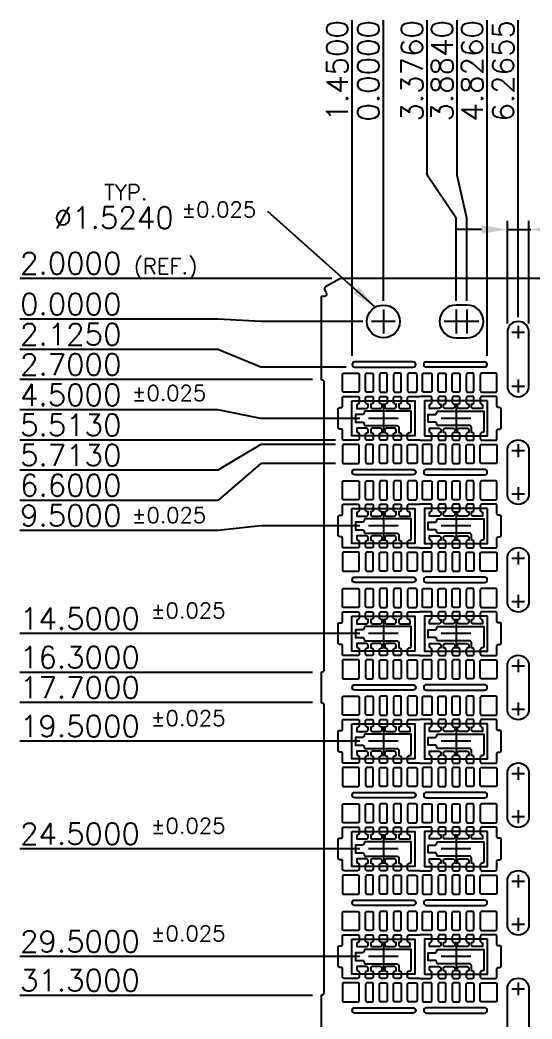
# Model space of a CAD drawing. Extents: x -629 to -184, y 97 to 360.
# Drawn here: x -628.5 to -569, y 215.9 to 331.9 of the extents above; entities that cross this region are included whole.
import ezdxf
from ezdxf.enums import TextEntityAlignment as Align
from ezdxf.lldxf.tags import DXFTag

# ---------------------------------------------------------------- set-up
doc = ezdxf.new("R2010")
doc.units = 0
doc.header["$LTSCALE"] = 8
doc.header["$MEASUREMENT"] = 0
for name, color, linetype in [('CEN', 2, 'CENTER'), ('COIN-LINE', 4, 'Continuous'), ('DIM', 7, 'Continuous'), ('LF-LINE', 1, 'Continuous'), ('PKG-OUT', 3, 'HIDDEN')]:
    doc.layers.add(name, color=color, linetype=linetype)
doc.styles.add('SIMPLEX', font='SIMPLEX.shx', dxfattribs={"height": 3})
tags = doc.linetypes.add('CENTER', pattern=[2, 1.25, -0.25, 0.25, -0.25]).pattern_tags.tags
tags[10:11] = [DXFTag(74, 4), DXFTag(75, 0), DXFTag(340, '0'), DXFTag(46, 1.0), DXFTag(50, 0.0), DXFTag(44, 0.0), DXFTag(45, 0.0)]
tags[8:9] = [DXFTag(74, 4), DXFTag(75, 0), DXFTag(340, '0'), DXFTag(46, 1.0), DXFTag(50, 0.0), DXFTag(44, 0.0), DXFTag(45, 0.0)]
tags[6:7] = [DXFTag(74, 4), DXFTag(75, 0), DXFTag(340, '0'), DXFTag(46, 1.0), DXFTag(50, 0.0), DXFTag(44, 0.0), DXFTag(45, 0.0)]
tags[4:5] = [DXFTag(74, 4), DXFTag(75, 0), DXFTag(340, '0'), DXFTag(46, 1.0), DXFTag(50, 0.0), DXFTag(44, 0.0), DXFTag(45, 0.0)]
tags = doc.linetypes.add('HIDDEN', pattern=[0.375, 0.25, -0.125]).pattern_tags.tags
tags[6:7] = [DXFTag(74, 4), DXFTag(75, 0), DXFTag(340, '0'), DXFTag(46, 1.0), DXFTag(50, 0.0), DXFTag(44, 0.0), DXFTag(45, 0.0)]
tags[4:5] = [DXFTag(74, 4), DXFTag(75, 0), DXFTag(340, '0'), DXFTag(46, 1.0), DXFTag(50, 0.0), DXFTag(44, 0.0), DXFTag(45, 0.0)]
doc.dimstyles.get("Standard").update_dxf_attribs({"dimtxt": 2.5, "dimasz": 3, "dimexe": 1, "dimexo": 1, "dimgap": 0.85, "dimtad": 1, "dimdec": 4, "dimzin": 0, "dimdsep": 46, "dimtxsty": 'SIMPLEX', "dimcen": 1, "dimadec": 0, "dimazin": 0, "dimtfac": 1, "dimtdec": 4, "dimtmove": 0, "dimatfit": 0, "dimfxl": 1, "dimtolj": 1, "dimtzin": 0, "dimarcsym": 0})

# ---------------------------------------------------------------- blocks, each defined once
blk = doc.blocks.new('INT')
blk.add_lwpolyline([(1.688, -1.013), (1.195, -1.013, -0.414214), (1.125, -0.943), (1.125, -0.733, -0.414214), (1.195, -0.663), (1.223, -0.663, 0.414214), (1.293, -0.593), (1.293, 0.338), (-0.83, 0.338, 0.414214), (-0.9, 0.268), (-0.9, 0.25, -0.414214), (-0.97, 0.18), (-1.293, 0.18), (-1.293, -0.18), (-0.97, -0.18, -0.414214), (-0.9, -0.25), (-0.9, -0.268, 0.414214), (-0.83, -0.338), (0.643, -0.338, -0.414214), (0.712, -0.408), (0.712, -0.663), (0.755, -0.663, -0.414214), (0.825, -0.733), (0.825, -0.943, -0.414214), (0.755, -1.013), (0.545, -1.013, -0.414214), (0.475, -0.943), (0.475, -0.733, -0.414214), (0.545, -0.663), (0.587, -0.663), (0.587, -0.533, 0.414214), (0.517, -0.463), (0.133, -0.463, 0.414214), (0.062, -0.533), (0.062, -0.663), (0.105, -0.663, -0.414214), (0.175, -0.733), (0.175, -0.943, -0.414214), (0.105, -1.013), (-0.105, -1.013, -0.414214), (-0.175, -0.943), (-0.175, -0.733, -0.414214), (-0.105, -0.663), (-0.062, -0.663), (-0.062, -0.533, 0.414214), (-0.132, -0.463), (-0.518, -0.463, 0.414214), (-0.588, -0.533), (-0.588, -0.663), (-0.545, -0.663, -0.414214), (-0.475, -0.733), (-0.475, -0.943, -0.414214), (-0.545, -1.013), (-0.755, -1.013, -0.414214), (-0.825, -0.943), (-0.825, -0.733, -0.414214), (-0.755, -0.663), (-0.713, -0.663), (-0.713, -0.533, 0.414214), (-0.782, -0.463), (-1.237, -0.463), (-1.237, -0.594, 0.357421), (-1.181, -0.663, -0.357421), (-1.125, -0.732), (-1.125, -0.943, -0.414214), (-1.195, -1.013), (-1.83, -1.013, -0.414214), (-1.9, -0.943), (-1.9, -0.57, 0.414214), (-1.97, -0.5), (-2.03, -0.5, -0.414214), (-2.1, -0.43), (-2.1, 0.43, -0.414214), (-2.03, 0.5), (-1.97, 0.5, 0.414214), (-1.9, 0.57), (-1.9, 0.943, -0.414214), (-1.83, 1.013), (-1.195, 1.013, -0.414214), (-1.125, 0.943), (-1.125, 0.732, -0.357421), (-1.181, 0.663, 0.357421), (-1.237, 0.594), (-1.237, 0.463), (-0.782, 0.463, 0.414214), (-0.713, 0.533), (-0.713, 0.663), (-0.755, 0.663, -0.414214), (-0.825, 0.733), (-0.825, 0.943, -0.414214), (-0.755, 1.013), (-0.545, 1.013, -0.414214), (-0.475, 0.943), (-0.475, 0.733, -0.414214), (-0.545, 0.663), (-0.588, 0.663), (-0.588, 0.533, 0.414214), (-0.518, 0.463), (-0.132, 0.463, 0.414214), (-0.062, 0.533), (-0.062, 0.663), (-0.105, 0.663, -0.414214), (-0.175, 0.733), (-0.175, 0.943, -0.414214), (-0.105, 1.013), (0.105, 1.013, -0.414214), (0.175, 0.943), (0.175, 0.733, -0.414214), (0.105, 0.663), (0.062, 0.663), (0.062, 0.533, 0.414214), (0.133, 0.463), (0.517, 0.463, 0.414214), (0.587, 0.533), (0.587, 0.663), (0.545, 0.663, -0.414214), (0.475, 0.733), (0.475, 0.943, -0.414214), (0.545, 1.013), (0.755, 1.013, -0.414214), (0.825, 0.943), (0.825, 0.733, -0.414214), (0.755, 0.663), (0.712, 0.663), (0.712, 0.533, 0.414214), (0.783, 0.463), (1.237, 0.463), (1.237, 0.594, 0.357421), (1.181, 0.663, -0.357421), (1.125, 0.732), (1.125, 0.943, -0.414214), (1.195, 1.013), (1.688, 1.013)], format="xyb")
at = {"layer": 'PKG-OUT'}
blk.add_lwpolyline([(-1.463, 0.813), (1.463, 0.813), (1.463, -0.813), (-1.463, -0.813)], close=True, dxfattribs=at)
blk = doc.blocks.new('INT1')
blk.add_lwpolyline([(-1.688, -1.013), (-1.195, -1.013, 0.414214), (-1.125, -0.943), (-1.125, -0.732, 0.357421), (-1.181, -0.663, -0.357421), (-1.237, -0.594), (-1.237, -0.463), (-0.783, -0.463, -0.414214), (-0.713, -0.533), (-0.713, -0.663), (-0.755, -0.663, 0.414214), (-0.825, -0.733), (-0.825, -0.943, 0.414214), (-0.755, -1.013), (-0.545, -1.013, 0.414214), (-0.475, -0.943), (-0.475, -0.733, 0.414214), (-0.545, -0.663), (-0.588, -0.663), (-0.588, -0.533, -0.414214), (-0.518, -0.463), (-0.133, -0.463, -0.414214), (-0.063, -0.533), (-0.063, -0.663), (-0.105, -0.663, 0.414214), (-0.175, -0.733), (-0.175, -0.943, 0.414214), (-0.105, -1.013), (0.105, -1.013, 0.414214), (0.175, -0.943), (0.175, -0.733, 0.414214), (0.105, -0.663), (0.062, -0.663), (0.062, -0.533, -0.414214), (0.132, -0.463), (0.517, -0.463, -0.414214), (0.587, -0.533), (0.587, -0.663), (0.545, -0.663, 0.414214), (0.475, -0.733), (0.475, -0.943, 0.414214), (0.545, -1.013), (0.755, -1.013, 0.414214), (0.825, -0.943), (0.825, -0.733, 0.414214), (0.755, -0.663), (0.712, -0.663), (0.712, -0.408, 0.414214), (0.643, -0.338), (-0.83, -0.338, -0.414214), (-0.9, -0.268), (-0.9, -0.25, 0.414214), (-0.97, -0.18), (-1.293, -0.18), (-1.293, 0.18), (-0.97, 0.18, 0.414214), (-0.9, 0.25), (-0.9, 0.268, -0.414214), (-0.83, 0.338), (1.293, 0.338), (1.293, -0.593, -0.414214), (1.223, -0.663), (1.195, -0.663, 0.414214), (1.125, -0.733), (1.125, -0.943, 0.414214), (1.195, -1.013), (1.83, -1.013, 0.414214), (1.9, -0.943), (1.9, -0.57, -0.414214), (1.97, -0.5), (2.03, -0.5, 0.414214), (2.1, -0.43), (2.1, 0.43, 0.414214), (2.03, 0.5), (1.97, 0.5, -0.414214), (1.9, 0.57), (1.9, 0.943, 0.414214), (1.83, 1.013), (1.195, 1.013, 0.414214), (1.125, 0.943), (1.125, 0.732, 0.357421), (1.181, 0.663, -0.357421), (1.237, 0.594), (1.237, 0.463), (0.782, 0.463, -0.414214), (0.712, 0.533), (0.712, 0.663), (0.755, 0.663, 0.414214), (0.825, 0.733), (0.825, 0.943, 0.414214), (0.755, 1.013), (0.545, 1.013, 0.414214), (0.475, 0.943), (0.475, 0.733, 0.414214), (0.545, 0.663), (0.587, 0.663), (0.587, 0.533, -0.414214), (0.517, 0.463), (0.132, 0.463, -0.414214), (0.062, 0.533), (0.062, 0.663), (0.105, 0.663, 0.414214), (0.175, 0.733), (0.175, 0.943, 0.414214), (0.105, 1.013), (-0.105, 1.013, 0.414214), (-0.175, 0.943), (-0.175, 0.733, 0.414214), (-0.105, 0.663), (-0.063, 0.663), (-0.063, 0.533, -0.414214), (-0.133, 0.463), (-0.518, 0.463, -0.414214), (-0.588, 0.533), (-0.588, 0.663), (-0.545, 0.663, 0.414214), (-0.475, 0.733), (-0.475, 0.943, 0.414214), (-0.545, 1.013), (-0.755, 1.013, 0.414214), (-0.825, 0.943), (-0.825, 0.733, 0.414214), (-0.755, 0.663), (-0.713, 0.663), (-0.713, 0.533, -0.414214), (-0.783, 0.463), (-1.237, 0.463), (-1.237, 0.594, -0.357421), (-1.181, 0.663, 0.357421), (-1.125, 0.732), (-1.125, 0.943, 0.414214), (-1.195, 1.013), (-1.688, 1.013)], format="xyb")
at = {"layer": 'PKG-OUT'}
blk.add_lwpolyline([(1.463, 0.813), (-1.463, 0.813), (-1.463, -0.813), (1.463, -0.813)], close=True, dxfattribs=at)

msp = doc.modelspace()

# ---------------------------------------------------------------- linework, layer by layer
for p, q in [((-582.85, 292.17), (-589.6, 292.17)), ((-589.6, 291.54), (-582.85, 291.54)), ((-581.29, 292.17), (-574.54, 292.17)), ((-574.54, 291.54), (-581.29, 291.54))]:
    msp.add_line(p, q)
for points in [[(-590.86, 288.64, -0.414214), (-591.04, 288.81), (-591.04, 290.68, -0.414214), (-590.86, 290.85), (-589.28, 290.85, -0.414214), (-589.1, 290.68), (-589.1, 288.81, -0.414214), (-589.28, 288.64)], [(-588.18, 288.64, -0.414214), (-588.35, 288.81), (-588.35, 290.68, -0.414214), (-588.18, 290.85), (-587.65, 290.85, -0.414214), (-587.48, 290.68), (-587.48, 288.81, -0.414214), (-587.65, 288.64)], [(-586.03, 288.64, 0.414214), (-585.85, 288.81), (-585.85, 290.68, 0.414214), (-586.03, 290.85), (-586.55, 290.85, 0.414214), (-586.73, 290.68), (-586.73, 288.81, 0.414214), (-586.55, 288.64)], [(-584.4, 288.64, 0.414214), (-584.23, 288.81), (-584.23, 290.68, 0.414214), (-584.4, 290.85), (-584.93, 290.85, 0.414214), (-585.1, 290.68), (-585.1, 288.81, 0.414214), (-584.93, 288.64)], [(-582.56, 288.64, 0.414214), (-582.38, 288.81), (-582.38, 290.68, 0.414214), (-582.56, 290.85), (-583.3, 290.85, 0.414214), (-583.48, 290.68), (-583.48, 288.81, 0.414214), (-583.3, 288.64)], [(-581.58, 288.64, -0.414214), (-581.76, 288.81), (-581.76, 290.68, -0.414214), (-581.58, 290.85), (-580.84, 290.85, -0.414214), (-580.66, 290.68), (-580.66, 288.81, -0.414214), (-580.84, 288.64)], [(-579.74, 288.64, -0.414214), (-579.91, 288.81), (-579.91, 290.68, -0.414214), (-579.74, 290.85), (-579.21, 290.85, -0.414214), (-579.04, 290.68), (-579.04, 288.81, -0.414214), (-579.21, 288.64)], [(-578.11, 288.64, -0.414214), (-578.29, 288.81), (-578.29, 290.68, -0.414214), (-578.11, 290.85), (-577.59, 290.85, -0.414214), (-577.41, 290.68), (-577.41, 288.81, -0.414214), (-577.59, 288.64)], [(-575.96, 288.64, 0.414214), (-575.79, 288.81), (-575.79, 290.68, 0.414214), (-575.96, 290.85), (-576.49, 290.85, 0.414214), (-576.66, 290.68), (-576.66, 288.81, 0.414214), (-576.49, 288.64)], [(-573.27, 288.64, 0.414214), (-573.1, 288.81), (-573.1, 290.68, 0.414214), (-573.27, 290.85), (-574.86, 290.85, 0.414214), (-575.04, 290.68), (-575.04, 288.81, 0.414214), (-574.86, 288.64)], [(-590.86, 282.57, 0.414214), (-591.04, 282.4), (-591.04, 280.53, 0.414214), (-590.86, 280.35), (-589.28, 280.35, 0.414214), (-589.1, 280.53), (-589.1, 282.4, 0.414214), (-589.28, 282.57)], [(-588.18, 282.57, 0.414214), (-588.35, 282.4), (-588.35, 280.53, 0.414214), (-588.18, 280.35), (-587.65, 280.35, 0.414214), (-587.48, 280.53), (-587.48, 282.4, 0.414214), (-587.65, 282.57)], [(-586.03, 282.57, -0.414214), (-585.85, 282.4), (-585.85, 280.53, -0.414214), (-586.03, 280.35), (-586.55, 280.35, -0.414214), (-586.73, 280.53), (-586.73, 282.4, -0.414214), (-586.55, 282.57)], [(-584.4, 282.57, -0.414214), (-584.23, 282.4), (-584.23, 280.53, -0.414214), (-584.4, 280.35), (-584.93, 280.35, -0.414214), (-585.1, 280.53), (-585.1, 282.4, -0.414214), (-584.93, 282.57)], [(-582.56, 282.57, -0.414214), (-582.38, 282.4), (-582.38, 280.53, -0.414214), (-582.56, 280.35), (-583.3, 280.35, -0.414214), (-583.48, 280.53), (-583.48, 282.4, -0.414214), (-583.3, 282.57)], [(-581.58, 282.57, 0.414214), (-581.76, 282.4), (-581.76, 280.53, 0.414214), (-581.58, 280.35), (-580.84, 280.35, 0.414214), (-580.66, 280.53), (-580.66, 282.4, 0.414214), (-580.84, 282.57)], [(-579.74, 282.57, 0.414214), (-579.91, 282.4), (-579.91, 280.53, 0.414214), (-579.74, 280.35), (-579.21, 280.35, 0.414214), (-579.04, 280.53), (-579.04, 282.4, 0.414214), (-579.21, 282.57)], [(-578.11, 282.57, 0.414214), (-578.29, 282.4), (-578.29, 280.53, 0.414214), (-578.11, 280.35), (-577.59, 280.35, 0.414214), (-577.41, 280.53), (-577.41, 282.4, 0.414214), (-577.59, 282.57)], [(-575.96, 282.57, -0.414214), (-575.79, 282.4), (-575.79, 280.53, -0.414214), (-575.96, 280.35), (-576.49, 280.35, -0.414214), (-576.66, 280.53), (-576.66, 282.4, -0.414214), (-576.49, 282.57)], [(-573.27, 282.57, -0.414214), (-573.1, 282.4), (-573.1, 280.53, -0.414214), (-573.27, 280.35), (-574.86, 280.35, -0.414214), (-575.04, 280.53), (-575.04, 282.4, -0.414214), (-574.86, 282.57)], [(-589.6, 279.04, -1), (-589.6, 279.67), (-582.85, 279.67, -1), (-582.85, 279.04)], [(-574.54, 279.04, 1), (-574.54, 279.67), (-581.29, 279.67, 1), (-581.29, 279.04)], [(-590.86, 276.14, -0.414214), (-591.04, 276.31), (-591.04, 278.18, -0.414214), (-590.86, 278.35), (-589.28, 278.35, -0.414214), (-589.1, 278.18), (-589.1, 276.31, -0.414214), (-589.28, 276.14)], [(-588.18, 276.14, -0.414214), (-588.35, 276.31), (-588.35, 278.18, -0.414214), (-588.18, 278.35), (-587.65, 278.35, -0.414214), (-587.48, 278.18), (-587.48, 276.31, -0.414214), (-587.65, 276.14)], [(-586.03, 276.14, 0.414214), (-585.85, 276.31), (-585.85, 278.18, 0.414214), (-586.03, 278.35), (-586.55, 278.35, 0.414214), (-586.73, 278.18), (-586.73, 276.31, 0.414214), (-586.55, 276.14)], [(-584.4, 276.14, 0.414214), (-584.23, 276.31), (-584.23, 278.18, 0.414214), (-584.4, 278.35), (-584.93, 278.35, 0.414214), (-585.1, 278.18), (-585.1, 276.31, 0.414214), (-584.93, 276.14)], [(-582.56, 276.14, 0.414214), (-582.38, 276.31), (-582.38, 278.18, 0.414214), (-582.56, 278.35), (-583.3, 278.35, 0.414214), (-583.48, 278.18), (-583.48, 276.31, 0.414214), (-583.3, 276.14)], [(-581.58, 276.14, -0.414214), (-581.76, 276.31), (-581.76, 278.18, -0.414214), (-581.58, 278.35), (-580.84, 278.35, -0.414214), (-580.66, 278.18), (-580.66, 276.31, -0.414214), (-580.84, 276.14)], [(-579.74, 276.14, -0.414214), (-579.91, 276.31), (-579.91, 278.18, -0.414214), (-579.74, 278.35), (-579.21, 278.35, -0.414214), (-579.04, 278.18), (-579.04, 276.31, -0.414214), (-579.21, 276.14)], [(-578.11, 276.14, -0.414214), (-578.29, 276.31), (-578.29, 278.18, -0.414214), (-578.11, 278.35), (-577.59, 278.35, -0.414214), (-577.41, 278.18), (-577.41, 276.31, -0.414214), (-577.59, 276.14)], [(-575.96, 276.14, 0.414214), (-575.79, 276.31), (-575.79, 278.18, 0.414214), (-575.96, 278.35), (-576.49, 278.35, 0.414214), (-576.66, 278.18), (-576.66, 276.31, 0.414214), (-576.49, 276.14)], [(-573.27, 276.14, 0.414214), (-573.1, 276.31), (-573.1, 278.18, 0.414214), (-573.27, 278.35), (-574.86, 278.35, 0.414214), (-575.04, 278.18), (-575.04, 276.31, 0.414214), (-574.86, 276.14)], [(-590.86, 270.07, 0.414214), (-591.04, 269.9), (-591.04, 268.03, 0.414214), (-590.86, 267.85), (-589.28, 267.85, 0.414214), (-589.1, 268.03), (-589.1, 269.9, 0.414214), (-589.28, 270.07)], [(-588.18, 270.07, 0.414214), (-588.35, 269.9), (-588.35, 268.03, 0.414214), (-588.18, 267.85), (-587.65, 267.85, 0.414214), (-587.48, 268.03), (-587.48, 269.9, 0.414214), (-587.65, 270.07)], [(-586.03, 270.07, -0.414214), (-585.85, 269.9), (-585.85, 268.03, -0.414214), (-586.03, 267.85), (-586.55, 267.85, -0.414214), (-586.73, 268.03), (-586.73, 269.9, -0.414214), (-586.55, 270.07)], [(-584.4, 270.07, -0.414214), (-584.23, 269.9), (-584.23, 268.03, -0.414214), (-584.4, 267.85), (-584.93, 267.85, -0.414214), (-585.1, 268.03), (-585.1, 269.9, -0.414214), (-584.93, 270.07)], [(-582.56, 270.07, -0.414214), (-582.38, 269.9), (-582.38, 268.03, -0.414214), (-582.56, 267.85), (-583.3, 267.85, -0.414214), (-583.48, 268.03), (-583.48, 269.9, -0.414214), (-583.3, 270.07)], [(-581.58, 270.07, 0.414214), (-581.76, 269.9), (-581.76, 268.03, 0.414214), (-581.58, 267.85), (-580.84, 267.85, 0.414214), (-580.66, 268.03), (-580.66, 269.9, 0.414214), (-580.84, 270.07)], [(-579.74, 270.07, 0.414214), (-579.91, 269.9), (-579.91, 268.03, 0.414214), (-579.74, 267.85), (-579.21, 267.85, 0.414214), (-579.04, 268.03), (-579.04, 269.9, 0.414214), (-579.21, 270.07)], [(-578.11, 270.07, 0.414214), (-578.29, 269.9), (-578.29, 268.03, 0.414214), (-578.11, 267.85), (-577.59, 267.85, 0.414214), (-577.41, 268.03), (-577.41, 269.9, 0.414214), (-577.59, 270.07)], [(-575.96, 270.07, -0.414214), (-575.79, 269.9), (-575.79, 268.03, -0.414214), (-575.96, 267.85), (-576.49, 267.85, -0.414214), (-576.66, 268.03), (-576.66, 269.9, -0.414214), (-576.49, 270.07)], [(-573.27, 270.07, -0.414214), (-573.1, 269.9), (-573.1, 268.03, -0.414214), (-573.27, 267.85), (-574.86, 267.85, -0.414214), (-575.04, 268.03), (-575.04, 269.9, -0.414214), (-574.86, 270.07)], [(-589.6, 266.54, -1), (-589.6, 267.17), (-582.85, 267.17, -1), (-582.85, 266.54)], [(-574.54, 266.54, 1), (-574.54, 267.17), (-581.29, 267.17, 1), (-581.29, 266.54)], [(-590.86, 263.64, -0.414214), (-591.04, 263.81), (-591.04, 265.68, -0.414214), (-590.86, 265.85), (-589.28, 265.85, -0.414214), (-589.1, 265.68), (-589.1, 263.81, -0.414214), (-589.28, 263.64)], [(-588.18, 263.64, -0.414214), (-588.35, 263.81), (-588.35, 265.68, -0.414214), (-588.18, 265.85), (-587.65, 265.85, -0.414214), (-587.48, 265.68), (-587.48, 263.81, -0.414214), (-587.65, 263.64)], [(-586.03, 263.64, 0.414214), (-585.85, 263.81), (-585.85, 265.68, 0.414214), (-586.03, 265.85), (-586.55, 265.85, 0.414214), (-586.73, 265.68), (-586.73, 263.81, 0.414214), (-586.55, 263.64)], [(-584.4, 263.64, 0.414214), (-584.23, 263.81), (-584.23, 265.68, 0.414214), (-584.4, 265.85), (-584.93, 265.85, 0.414214), (-585.1, 265.68), (-585.1, 263.81, 0.414214), (-584.93, 263.64)], [(-582.56, 263.64, 0.414214), (-582.38, 263.81), (-582.38, 265.68, 0.414214), (-582.56, 265.85), (-583.3, 265.85, 0.414214), (-583.48, 265.68), (-583.48, 263.81, 0.414214), (-583.3, 263.64)], [(-581.58, 263.64, -0.414214), (-581.76, 263.81), (-581.76, 265.68, -0.414214), (-581.58, 265.85), (-580.84, 265.85, -0.414214), (-580.66, 265.68), (-580.66, 263.81, -0.414214), (-580.84, 263.64)], [(-579.74, 263.64, -0.414214), (-579.91, 263.81), (-579.91, 265.68, -0.414214), (-579.74, 265.85), (-579.21, 265.85, -0.414214), (-579.04, 265.68), (-579.04, 263.81, -0.414214), (-579.21, 263.64)], [(-578.11, 263.64, -0.414214), (-578.29, 263.81), (-578.29, 265.68, -0.414214), (-578.11, 265.85), (-577.59, 265.85, -0.414214), (-577.41, 265.68), (-577.41, 263.81, -0.414214), (-577.59, 263.64)], [(-575.96, 263.64, 0.414214), (-575.79, 263.81), (-575.79, 265.68, 0.414214), (-575.96, 265.85), (-576.49, 265.85, 0.414214), (-576.66, 265.68), (-576.66, 263.81, 0.414214), (-576.49, 263.64)], [(-573.27, 263.64, 0.414214), (-573.1, 263.81), (-573.1, 265.68, 0.414214), (-573.27, 265.85), (-574.86, 265.85, 0.414214), (-575.04, 265.68), (-575.04, 263.81, 0.414214), (-574.86, 263.64)], [(-590.86, 257.57, 0.414214), (-591.04, 257.4), (-591.04, 255.53, 0.414214), (-590.86, 255.35), (-589.28, 255.35, 0.414214), (-589.1, 255.53), (-589.1, 257.4, 0.414214), (-589.28, 257.57)], [(-588.18, 257.57, 0.414214), (-588.35, 257.4), (-588.35, 255.53, 0.414214), (-588.18, 255.35), (-587.65, 255.35, 0.414214), (-587.48, 255.53), (-587.48, 257.4, 0.414214), (-587.65, 257.57)], [(-586.03, 257.57, -0.414214), (-585.85, 257.4), (-585.85, 255.53, -0.414214), (-586.03, 255.35), (-586.55, 255.35, -0.414214), (-586.73, 255.53), (-586.73, 257.4, -0.414214), (-586.55, 257.57)], [(-584.4, 257.57, -0.414214), (-584.23, 257.4), (-584.23, 255.53, -0.414214), (-584.4, 255.35), (-584.93, 255.35, -0.414214), (-585.1, 255.53), (-585.1, 257.4, -0.414214), (-584.93, 257.57)], [(-582.56, 257.57, -0.414214), (-582.38, 257.4), (-582.38, 255.53, -0.414214), (-582.56, 255.35), (-583.3, 255.35, -0.414214), (-583.48, 255.53), (-583.48, 257.4, -0.414214), (-583.3, 257.57)], [(-581.58, 257.57, 0.414214), (-581.76, 257.4), (-581.76, 255.53, 0.414214), (-581.58, 255.35), (-580.84, 255.35, 0.414214), (-580.66, 255.53), (-580.66, 257.4, 0.414214), (-580.84, 257.57)], [(-579.74, 257.57, 0.414214), (-579.91, 257.4), (-579.91, 255.53, 0.414214), (-579.74, 255.35), (-579.21, 255.35, 0.414214), (-579.04, 255.53), (-579.04, 257.4, 0.414214), (-579.21, 257.57)], [(-578.11, 257.57, 0.414214), (-578.29, 257.4), (-578.29, 255.53, 0.414214), (-578.11, 255.35), (-577.59, 255.35, 0.414214), (-577.41, 255.53), (-577.41, 257.4, 0.414214), (-577.59, 257.57)], [(-575.96, 257.57, -0.414214), (-575.79, 257.4), (-575.79, 255.53, -0.414214), (-575.96, 255.35), (-576.49, 255.35, -0.414214), (-576.66, 255.53), (-576.66, 257.4, -0.414214), (-576.49, 257.57)], [(-573.27, 257.57, -0.414214), (-573.1, 257.4), (-573.1, 255.53, -0.414214), (-573.27, 255.35), (-574.86, 255.35, -0.414214), (-575.04, 255.53), (-575.04, 257.4, -0.414214), (-574.86, 257.57)], [(-589.6, 254.04, -1), (-589.6, 254.67), (-582.85, 254.67, -1), (-582.85, 254.04)], [(-574.54, 254.04, 1), (-574.54, 254.67), (-581.29, 254.67, 1), (-581.29, 254.04)], [(-590.86, 251.14, -0.414214), (-591.04, 251.31), (-591.04, 253.18, -0.414214), (-590.86, 253.35), (-589.28, 253.35, -0.414214), (-589.1, 253.18), (-589.1, 251.31, -0.414214), (-589.28, 251.14)], [(-588.18, 251.14, -0.414214), (-588.35, 251.31), (-588.35, 253.18, -0.414214), (-588.18, 253.35), (-587.65, 253.35, -0.414214), (-587.48, 253.18), (-587.48, 251.31, -0.414214), (-587.65, 251.14)], [(-586.03, 251.14, 0.414214), (-585.85, 251.31), (-585.85, 253.18, 0.414214), (-586.03, 253.35), (-586.55, 253.35, 0.414214), (-586.73, 253.18), (-586.73, 251.31, 0.414214), (-586.55, 251.14)], [(-584.4, 251.14, 0.414214), (-584.23, 251.31), (-584.23, 253.18, 0.414214), (-584.4, 253.35), (-584.93, 253.35, 0.414214), (-585.1, 253.18), (-585.1, 251.31, 0.414214), (-584.93, 251.14)], [(-582.56, 251.14, 0.414214), (-582.38, 251.31), (-582.38, 253.18, 0.414214), (-582.56, 253.35), (-583.3, 253.35, 0.414214), (-583.48, 253.18), (-583.48, 251.31, 0.414214), (-583.3, 251.14)], [(-581.58, 251.14, -0.414214), (-581.76, 251.31), (-581.76, 253.18, -0.414214), (-581.58, 253.35), (-580.84, 253.35, -0.414214), (-580.66, 253.18), (-580.66, 251.31, -0.414214), (-580.84, 251.14)], [(-579.74, 251.14, -0.414214), (-579.91, 251.31), (-579.91, 253.18, -0.414214), (-579.74, 253.35), (-579.21, 253.35, -0.414214), (-579.04, 253.18), (-579.04, 251.31, -0.414214), (-579.21, 251.14)], [(-578.11, 251.14, -0.414214), (-578.29, 251.31), (-578.29, 253.18, -0.414214), (-578.11, 253.35), (-577.59, 253.35, -0.414214), (-577.41, 253.18), (-577.41, 251.31, -0.414214), (-577.59, 251.14)], [(-575.96, 251.14, 0.414214), (-575.79, 251.31), (-575.79, 253.18, 0.414214), (-575.96, 253.35), (-576.49, 253.35, 0.414214), (-576.66, 253.18), (-576.66, 251.31, 0.414214), (-576.49, 251.14)], [(-573.27, 251.14, 0.414214), (-573.1, 251.31), (-573.1, 253.18, 0.414214), (-573.27, 253.35), (-574.86, 253.35, 0.414214), (-575.04, 253.18), (-575.04, 251.31, 0.414214), (-574.86, 251.14)], [(-590.86, 245.07, 0.414214), (-591.04, 244.9), (-591.04, 243.03, 0.414214), (-590.86, 242.85), (-589.28, 242.85, 0.414214), (-589.1, 243.03), (-589.1, 244.9, 0.414214), (-589.28, 245.07)], [(-588.18, 245.07, 0.414214), (-588.35, 244.9), (-588.35, 243.03, 0.414214), (-588.18, 242.85), (-587.65, 242.85, 0.414214), (-587.48, 243.03), (-587.48, 244.9, 0.414214), (-587.65, 245.07)], [(-586.03, 245.07, -0.414214), (-585.85, 244.9), (-585.85, 243.03, -0.414214), (-586.03, 242.85), (-586.55, 242.85, -0.414214), (-586.73, 243.03), (-586.73, 244.9, -0.414214), (-586.55, 245.07)], [(-584.4, 245.07, -0.414214), (-584.23, 244.9), (-584.23, 243.03, -0.414214), (-584.4, 242.85), (-584.93, 242.85, -0.414214), (-585.1, 243.03), (-585.1, 244.9, -0.414214), (-584.93, 245.07)], [(-582.56, 245.07, -0.414214), (-582.38, 244.9), (-582.38, 243.03, -0.414214), (-582.56, 242.85), (-583.3, 242.85, -0.414214), (-583.48, 243.03), (-583.48, 244.9, -0.414214), (-583.3, 245.07)], [(-581.58, 245.07, 0.414214), (-581.76, 244.9), (-581.76, 243.03, 0.414214), (-581.58, 242.85), (-580.84, 242.85, 0.414214), (-580.66, 243.03), (-580.66, 244.9, 0.414214), (-580.84, 245.07)], [(-579.74, 245.07, 0.414214), (-579.91, 244.9), (-579.91, 243.03, 0.414214), (-579.74, 242.85), (-579.21, 242.85, 0.414214), (-579.04, 243.03), (-579.04, 244.9, 0.414214), (-579.21, 245.07)], [(-578.11, 245.07, 0.414214), (-578.29, 244.9), (-578.29, 243.03, 0.414214), (-578.11, 242.85), (-577.59, 242.85, 0.414214), (-577.41, 243.03), (-577.41, 244.9, 0.414214), (-577.59, 245.07)], [(-575.96, 245.07, -0.414214), (-575.79, 244.9), (-575.79, 243.03, -0.414214), (-575.96, 242.85), (-576.49, 242.85, -0.414214), (-576.66, 243.03), (-576.66, 244.9, -0.414214), (-576.49, 245.07)], [(-573.27, 245.07, -0.414214), (-573.1, 244.9), (-573.1, 243.03, -0.414214), (-573.27, 242.85), (-574.86, 242.85, -0.414214), (-575.04, 243.03), (-575.04, 244.9, -0.414214), (-574.86, 245.07)], [(-589.6, 241.54, -1), (-589.6, 242.17), (-582.85, 242.17, -1), (-582.85, 241.54)], [(-574.54, 241.54, 1), (-574.54, 242.17), (-581.29, 242.17, 1), (-581.29, 241.54)], [(-590.86, 238.64, -0.414214), (-591.04, 238.81), (-591.04, 240.68, -0.414214), (-590.86, 240.85), (-589.28, 240.85, -0.414214), (-589.1, 240.68), (-589.1, 238.81, -0.414214), (-589.28, 238.64)], [(-588.18, 238.64, -0.414214), (-588.35, 238.81), (-588.35, 240.68, -0.414214), (-588.18, 240.85), (-587.65, 240.85, -0.414214), (-587.48, 240.68), (-587.48, 238.81, -0.414214), (-587.65, 238.64)], [(-586.03, 238.64, 0.414214), (-585.85, 238.81), (-585.85, 240.68, 0.414214), (-586.03, 240.85), (-586.55, 240.85, 0.414214), (-586.73, 240.68), (-586.73, 238.81, 0.414214), (-586.55, 238.64)], [(-584.4, 238.64, 0.414214), (-584.23, 238.81), (-584.23, 240.68, 0.414214), (-584.4, 240.85), (-584.93, 240.85, 0.414214), (-585.1, 240.68), (-585.1, 238.81, 0.414214), (-584.93, 238.64)], [(-582.56, 238.64, 0.414214), (-582.38, 238.81), (-582.38, 240.68, 0.414214), (-582.56, 240.85), (-583.3, 240.85, 0.414214), (-583.48, 240.68), (-583.48, 238.81, 0.414214), (-583.3, 238.64)], [(-581.58, 238.64, -0.414214), (-581.76, 238.81), (-581.76, 240.68, -0.414214), (-581.58, 240.85), (-580.84, 240.85, -0.414214), (-580.66, 240.68), (-580.66, 238.81, -0.414214), (-580.84, 238.64)], [(-579.74, 238.64, -0.414214), (-579.91, 238.81), (-579.91, 240.68, -0.414214), (-579.74, 240.85), (-579.21, 240.85, -0.414214), (-579.04, 240.68), (-579.04, 238.81, -0.414214), (-579.21, 238.64)], [(-578.11, 238.64, -0.414214), (-578.29, 238.81), (-578.29, 240.68, -0.414214), (-578.11, 240.85), (-577.59, 240.85, -0.414214), (-577.41, 240.68), (-577.41, 238.81, -0.414214), (-577.59, 238.64)], [(-575.96, 238.64, 0.414214), (-575.79, 238.81), (-575.79, 240.68, 0.414214), (-575.96, 240.85), (-576.49, 240.85, 0.414214), (-576.66, 240.68), (-576.66, 238.81, 0.414214), (-576.49, 238.64)], [(-573.27, 238.64, 0.414214), (-573.1, 238.81), (-573.1, 240.68, 0.414214), (-573.27, 240.85), (-574.86, 240.85, 0.414214), (-575.04, 240.68), (-575.04, 238.81, 0.414214), (-574.86, 238.64)], [(-590.86, 232.57, 0.414214), (-591.04, 232.4), (-591.04, 230.53, 0.414214), (-590.86, 230.35), (-589.28, 230.35, 0.414214), (-589.1, 230.53), (-589.1, 232.4, 0.414214), (-589.28, 232.57)], [(-588.18, 232.57, 0.414214), (-588.35, 232.4), (-588.35, 230.53, 0.414214), (-588.18, 230.35), (-587.65, 230.35, 0.414214), (-587.48, 230.53), (-587.48, 232.4, 0.414214), (-587.65, 232.57)], [(-586.03, 232.57, -0.414214), (-585.85, 232.4), (-585.85, 230.53, -0.414214), (-586.03, 230.35), (-586.55, 230.35, -0.414214), (-586.73, 230.53), (-586.73, 232.4, -0.414214), (-586.55, 232.57)], [(-584.4, 232.57, -0.414214), (-584.23, 232.4), (-584.23, 230.53, -0.414214), (-584.4, 230.35), (-584.93, 230.35, -0.414214), (-585.1, 230.53), (-585.1, 232.4, -0.414214), (-584.93, 232.57)], [(-582.56, 232.57, -0.414214), (-582.38, 232.4), (-582.38, 230.53, -0.414214), (-582.56, 230.35), (-583.3, 230.35, -0.414214), (-583.48, 230.53), (-583.48, 232.4, -0.414214), (-583.3, 232.57)], [(-581.58, 232.57, 0.414214), (-581.76, 232.4), (-581.76, 230.53, 0.414214), (-581.58, 230.35), (-580.84, 230.35, 0.414214), (-580.66, 230.53), (-580.66, 232.4, 0.414214), (-580.84, 232.57)], [(-579.74, 232.57, 0.414214), (-579.91, 232.4), (-579.91, 230.53, 0.414214), (-579.74, 230.35), (-579.21, 230.35, 0.414214), (-579.04, 230.53), (-579.04, 232.4, 0.414214), (-579.21, 232.57)], [(-578.11, 232.57, 0.414214), (-578.29, 232.4), (-578.29, 230.53, 0.414214), (-578.11, 230.35), (-577.59, 230.35, 0.414214), (-577.41, 230.53), (-577.41, 232.4, 0.414214), (-577.59, 232.57)], [(-575.96, 232.57, -0.414214), (-575.79, 232.4), (-575.79, 230.53, -0.414214), (-575.96, 230.35), (-576.49, 230.35, -0.414214), (-576.66, 230.53), (-576.66, 232.4, -0.414214), (-576.49, 232.57)], [(-573.27, 232.57, -0.414214), (-573.1, 232.4), (-573.1, 230.53, -0.414214), (-573.27, 230.35), (-574.86, 230.35, -0.414214), (-575.04, 230.53), (-575.04, 232.4, -0.414214), (-574.86, 232.57)], [(-589.6, 229.04, -1), (-589.6, 229.67), (-582.85, 229.67, -1), (-582.85, 229.04)], [(-574.54, 229.04, 1), (-574.54, 229.67), (-581.29, 229.67, 1), (-581.29, 229.04)], [(-590.86, 226.14, -0.414214), (-591.04, 226.31), (-591.04, 228.18, -0.414214), (-590.86, 228.35), (-589.28, 228.35, -0.414214), (-589.1, 228.18), (-589.1, 226.31, -0.414214), (-589.28, 226.14)], [(-588.18, 226.14, -0.414214), (-588.35, 226.31), (-588.35, 228.18, -0.414214), (-588.18, 228.35), (-587.65, 228.35, -0.414214), (-587.48, 228.18), (-587.48, 226.31, -0.414214), (-587.65, 226.14)], [(-586.03, 226.14, 0.414214), (-585.85, 226.31), (-585.85, 228.18, 0.414214), (-586.03, 228.35), (-586.55, 228.35, 0.414214), (-586.73, 228.18), (-586.73, 226.31, 0.414214), (-586.55, 226.14)], [(-584.4, 226.14, 0.414214), (-584.23, 226.31), (-584.23, 228.18, 0.414214), (-584.4, 228.35), (-584.93, 228.35, 0.414214), (-585.1, 228.18), (-585.1, 226.31, 0.414214), (-584.93, 226.14)], [(-582.56, 226.14, 0.414214), (-582.38, 226.31), (-582.38, 228.18, 0.414214), (-582.56, 228.35), (-583.3, 228.35, 0.414214), (-583.48, 228.18), (-583.48, 226.31, 0.414214), (-583.3, 226.14)], [(-581.58, 226.14, -0.414214), (-581.76, 226.31), (-581.76, 228.18, -0.414214), (-581.58, 228.35), (-580.84, 228.35, -0.414214), (-580.66, 228.18), (-580.66, 226.31, -0.414214), (-580.84, 226.14)], [(-579.74, 226.14, -0.414214), (-579.91, 226.31), (-579.91, 228.18, -0.414214), (-579.74, 228.35), (-579.21, 228.35, -0.414214), (-579.04, 228.18), (-579.04, 226.31, -0.414214), (-579.21, 226.14)], [(-578.11, 226.14, -0.414214), (-578.29, 226.31), (-578.29, 228.18, -0.414214), (-578.11, 228.35), (-577.59, 228.35, -0.414214), (-577.41, 228.18), (-577.41, 226.31, -0.414214), (-577.59, 226.14)], [(-575.96, 226.14, 0.414214), (-575.79, 226.31), (-575.79, 228.18, 0.414214), (-575.96, 228.35), (-576.49, 228.35, 0.414214), (-576.66, 228.18), (-576.66, 226.31, 0.414214), (-576.49, 226.14)], [(-573.27, 226.14, 0.414214), (-573.1, 226.31), (-573.1, 228.18, 0.414214), (-573.27, 228.35), (-574.86, 228.35, 0.414214), (-575.04, 228.18), (-575.04, 226.31, 0.414214), (-574.86, 226.14)], [(-590.86, 220.07, 0.414214), (-591.04, 219.9), (-591.04, 218.03, 0.414214), (-590.86, 217.85), (-589.28, 217.85, 0.414214), (-589.1, 218.03), (-589.1, 219.9, 0.414214), (-589.28, 220.07)], [(-588.18, 220.07, 0.414214), (-588.35, 219.9), (-588.35, 218.03, 0.414214), (-588.18, 217.85), (-587.65, 217.85, 0.414214), (-587.48, 218.03), (-587.48, 219.9, 0.414214), (-587.65, 220.07)], [(-586.03, 220.07, -0.414214), (-585.85, 219.9), (-585.85, 218.03, -0.414214), (-586.03, 217.85), (-586.55, 217.85, -0.414214), (-586.73, 218.03), (-586.73, 219.9, -0.414214), (-586.55, 220.07)], [(-584.4, 220.07, -0.414214), (-584.23, 219.9), (-584.23, 218.03, -0.414214), (-584.4, 217.85), (-584.93, 217.85, -0.414214), (-585.1, 218.03), (-585.1, 219.9, -0.414214), (-584.93, 220.07)], [(-582.56, 220.07, -0.414214), (-582.38, 219.9), (-582.38, 218.03, -0.414214), (-582.56, 217.85), (-583.3, 217.85, -0.414214), (-583.48, 218.03), (-583.48, 219.9, -0.414214), (-583.3, 220.07)], [(-581.58, 220.07, 0.414214), (-581.76, 219.9), (-581.76, 218.03, 0.414214), (-581.58, 217.85), (-580.84, 217.85, 0.414214), (-580.66, 218.03), (-580.66, 219.9, 0.414214), (-580.84, 220.07)], [(-579.74, 220.07, 0.414214), (-579.91, 219.9), (-579.91, 218.03, 0.414214), (-579.74, 217.85), (-579.21, 217.85, 0.414214), (-579.04, 218.03), (-579.04, 219.9, 0.414214), (-579.21, 220.07)], [(-578.11, 220.07, 0.414214), (-578.29, 219.9), (-578.29, 218.03, 0.414214), (-578.11, 217.85), (-577.59, 217.85, 0.414214), (-577.41, 218.03), (-577.41, 219.9, 0.414214), (-577.59, 220.07)], [(-575.96, 220.07, -0.414214), (-575.79, 219.9), (-575.79, 218.03, -0.414214), (-575.96, 217.85), (-576.49, 217.85, -0.414214), (-576.66, 218.03), (-576.66, 219.9, -0.414214), (-576.49, 220.07)], [(-573.27, 220.07, -0.414214), (-573.1, 219.9), (-573.1, 218.03, -0.414214), (-573.27, 217.85), (-574.86, 217.85, -0.414214), (-575.04, 218.03), (-575.04, 219.9, -0.414214), (-574.86, 220.07)], [(-589.6, 216.54, -1), (-589.6, 217.17), (-582.85, 217.17, -1), (-582.85, 216.54)], [(-574.54, 216.54, 1), (-574.54, 217.17), (-581.29, 217.17, 1), (-581.29, 216.54)]]:
    msp.add_lwpolyline(points, format="xyb", close=True)
for centre, radius, start, end in [((-589.6, 291.85), 0.312, 90, 270), ((-582.85, 291.85), 0.313, 270, 90), ((-581.29, 291.85), 0.313, 90, 270), ((-574.54, 291.85), 0.312, 270, 90)]:
    msp.add_arc(centre, radius, start, end)
at = {"layer": 'CEN'}
for p, q in [((-586.29, 298.23), (-586.29, 295.47)), ((-577.85, 298.23), (-577.85, 295.47)), ((-576.58, 298.23), (-576.58, 295.47)), ((-584.91, 296.85), (-587.67, 296.85)), ((-576.47, 296.85), (-579.23, 296.85)), ((-575.2, 296.85), (-577.96, 296.85)), ((-570.63, 296.35), (-570.63, 294.86)), ((-571.37, 295.6), (-569.88, 295.6)), ((-570.63, 290.1), (-570.63, 288.61)), ((-571.37, 289.35), (-569.88, 289.35)), ((-586.29, 287.33), (-586.29, 283.88)), ((-577.85, 287.33), (-577.85, 283.88)), ((-584.56, 285.6), (-588.01, 285.6)), ((-576.12, 285.6), (-579.57, 285.6)), ((-570.63, 282.6), (-570.63, 281.11)), ((-571.37, 281.85), (-569.88, 281.85)), ((-570.63, 277.6), (-570.63, 276.11)), ((-571.37, 276.85), (-569.88, 276.85)), ((-586.29, 274.83), (-586.29, 271.38)), ((-577.85, 274.83), (-577.85, 271.38)), ((-584.56, 273.1), (-588.01, 273.1)), ((-576.12, 273.1), (-579.57, 273.1)), ((-571.37, 269.35), (-569.88, 269.35)), ((-570.63, 270.1), (-570.63, 268.61)), ((-570.63, 265.1), (-570.63, 263.61)), ((-571.37, 264.35), (-569.88, 264.35)), ((-586.29, 262.33), (-586.29, 258.88)), ((-577.85, 262.33), (-577.85, 258.88)), ((-584.56, 260.6), (-588.01, 260.6)), ((-576.12, 260.6), (-579.57, 260.6)), ((-570.63, 257.6), (-570.63, 256.11)), ((-571.37, 256.85), (-569.88, 256.85)), ((-571.37, 251.85), (-569.88, 251.85)), ((-570.63, 252.6), (-570.63, 251.11)), ((-586.29, 249.83), (-586.29, 246.38)), ((-577.85, 249.83), (-577.85, 246.38)), ((-584.56, 248.1), (-588.01, 248.1)), ((-576.12, 248.1), (-579.57, 248.1)), ((-570.63, 245.1), (-570.63, 243.61)), ((-571.37, 244.35), (-569.88, 244.35)), ((-571.37, 239.35), (-569.88, 239.35)), ((-570.63, 240.1), (-570.63, 238.61)), ((-586.29, 237.33), (-586.29, 233.88)), ((-577.85, 237.33), (-577.85, 233.88)), ((-584.56, 235.6), (-588.01, 235.6)), ((-576.12, 235.6), (-579.57, 235.6)), ((-570.63, 232.6), (-570.63, 231.11)), ((-571.37, 231.85), (-569.88, 231.85)), ((-570.63, 227.6), (-570.63, 226.11)), ((-571.37, 226.85), (-569.88, 226.85)), ((-586.29, 224.83), (-586.29, 221.38)), ((-577.85, 224.83), (-577.85, 221.38)), ((-584.56, 223.1), (-588.01, 223.1)), ((-576.12, 223.1), (-579.57, 223.1)), ((-571.37, 219.35), (-569.88, 219.35)), ((-570.63, 220.1), (-570.63, 218.61))]:
    msp.add_line(p, q, dxfattribs=at)
at = {"layer": 'COIN-LINE'}
for p, q in [((-589.91, 308.85), (-589.91, 313.85)), ((-586.29, 308.85), (-586.29, 313.85)), ((-577.85, 308.85), (-581.22, 313.85)), ((-576.58, 308.85), (-577.72, 313.85)), ((-574.22, 308.85), (-574.22, 313.85)), ((-570.63, 308.85), (-570.63, 313.85)), ((-600.51, 301.85), (-605.51, 301.85)), ((-600.51, 296.85), (-605.51, 297.1)), ((-600.51, 291.54), (-605.51, 293.6)), ((-600.51, 290.1), (-605.51, 290.1)), ((-600.51, 285.6), (-605.51, 286.57)), ((-600.51, 283.07), (-605.51, 283.07)), ((-600.51, 282.57), (-605.51, 279.57)), ((-600.51, 280.35), (-605.51, 276.07)), ((-600.51, 273.1), (-605.51, 272.57)), ((-600.51, 260.6), (-605.51, 260.6)), ((-600.51, 256.1), (-605.51, 256.1)), ((-600.51, 252.6), (-605.51, 252.6)), ((-600.51, 248.1), (-605.51, 248.1)), ((-600.51, 235.6), (-605.51, 235.6)), ((-600.51, 223.1), (-605.51, 223.1)), ((-600.51, 218.6), (-605.51, 218.6))]:
    msp.add_line(p, q, dxfattribs=at)
at = {"layer": 'DIM'}
for p, q in [((-589.91, 313.85), (-589.91, 331.85)), ((-586.29, 313.85), (-586.29, 331.85)), ((-581.22, 313.85), (-581.22, 331.85)), ((-577.72, 313.85), (-577.72, 331.85)), ((-574.22, 313.85), (-574.22, 331.85)), ((-570.63, 313.85), (-570.63, 331.85)), ((-589.91, 292.85), (-589.91, 308.85)), ((-586.29, 299.23), (-586.29, 308.85)), ((-577.85, 299.23), (-577.85, 308.85)), ((-576.58, 299.23), (-576.58, 308.85)), ((-574.22, 292.85), (-574.22, 308.85)), ((-570.63, 297.35), (-570.63, 308.85)), ((-574.88, 307.53), (-577.88, 307.53)), ((-571.88, 296.6), (-571.88, 308.53)), ((-571.88, 307.53), (-569.16, 307.53)), ((-569.38, 296.6), (-569.38, 308.53)), ((-605.51, 301.85), (-628.51, 301.85)), ((-592.29, 301.85), (-600.51, 301.85)), ((-605.51, 297.1), (-628.51, 297.1)), ((-588.67, 296.85), (-600.51, 296.85)), ((-605.51, 293.6), (-628.51, 293.6)), ((-590.6, 291.54), (-600.51, 291.54)), ((-605.51, 290.1), (-628.51, 290.1)), ((-594.51, 290.1), (-600.51, 290.1)), ((-605.51, 286.57), (-628.51, 286.57)), ((-589.01, 285.6), (-600.51, 285.6)), ((-605.51, 283.07), (-628.51, 283.07)), ((-591.86, 283.07), (-600.51, 283.07)), ((-591.86, 282.57), (-600.51, 282.57)), ((-605.51, 279.57), (-628.51, 279.57)), ((-591.86, 280.35), (-600.51, 280.35)), ((-605.51, 276.07), (-628.51, 276.07)), ((-589.01, 273.1), (-600.51, 273.1)), ((-605.51, 272.57), (-628.51, 272.57)), ((-605.51, 260.6), (-628.51, 260.6)), ((-589.01, 260.6), (-600.51, 260.6)), ((-605.51, 256.1), (-628.51, 256.1)), ((-594.51, 256.1), (-600.51, 256.1)), ((-605.51, 252.6), (-628.51, 252.6)), ((-594.51, 252.6), (-600.51, 252.6)), ((-605.51, 248.1), (-628.51, 248.1)), ((-589.01, 248.1), (-600.51, 248.1)), ((-605.51, 235.6), (-628.51, 235.6)), ((-589.01, 235.6), (-600.51, 235.6)), ((-605.51, 223.1), (-628.51, 223.1)), ((-589.01, 223.1), (-600.51, 223.1)), ((-605.51, 218.6), (-628.51, 218.6)), ((-594.51, 218.6), (-600.51, 218.6))]:
    msp.add_line(p, q, dxfattribs=at)
for points in [[(-571.88, 307.53), (-574.88, 307.03), (-574.88, 308.03)], [(-569.38, 307.53), (-566.38, 307.03), (-566.38, 308.03)]]:
    msp.add_solid(points, dxfattribs=at)
at = {"layer": 'LF-LINE'}
msp.add_lwpolyline([(-544.36, 205.18, 0.028697), (-543.36, 301.85), (-591.29, 301.85), (-593.01, 300.86, 0.445944), (-593.08, 300.5), (-592.93, 300.16, -0.613622), (-593.13, 299.76), (-593.51, 299.76), (-593.51, 290.1, -0.414214), (-593.2, 289.79), (-593.2, 256.42, -0.414214), (-593.51, 256.1), (-593.51, 252.6, -0.414214), (-593.2, 252.29), (-593.2, 218.92, -0.414214), (-593.51, 218.6), (-593.51, 210.1, -0.414214)], format="xyb", dxfattribs=at)
for points in [[(-576.58, 294.95, 1), (-576.58, 298.76), (-577.85, 298.76, 1), (-577.85, 294.95)], [(-571.88, 289.35, 1), (-569.38, 289.35), (-569.38, 295.6, 1), (-571.88, 295.6)], [(-571.88, 281.85, -1), (-569.38, 281.85), (-569.38, 276.85, -1), (-571.88, 276.85)], [(-571.88, 269.35, -1), (-569.38, 269.35), (-569.38, 264.35, -1), (-571.88, 264.35)], [(-571.88, 256.85, -1), (-569.38, 256.85), (-569.38, 251.85, -1), (-571.88, 251.85)], [(-571.88, 244.35, -1), (-569.38, 244.35), (-569.38, 239.35, -1), (-571.88, 239.35)], [(-571.88, 231.85, -1), (-569.38, 231.85), (-569.38, 226.85, -1), (-571.88, 226.85)], [(-571.88, 219.35, -1), (-569.38, 219.35), (-569.38, 209.35, -1), (-571.88, 209.35)]]:
    msp.add_lwpolyline(points, format="xyb", close=True, dxfattribs=at)
msp.add_circle((-586.29, 296.85), 1.91, dxfattribs=at)

# ---------------------------------------------------------------- block references
at = {"xscale": 2.5, "yscale": 2.5, "zscale": 2.5}
for name, p in [('INT', (-586.29, 285.6)), ('INT1', (-577.85, 285.6)), ('INT', (-586.29, 273.1)), ('INT1', (-577.85, 273.1)), ('INT', (-586.29, 260.6)), ('INT1', (-577.85, 260.6)), ('INT', (-586.29, 248.1)), ('INT1', (-577.85, 248.1)), ('INT', (-586.29, 235.6)), ('INT1', (-577.85, 235.6)), ('INT', (-586.29, 223.1)), ('INT1', (-577.85, 223.1))]:
    msp.add_blockref(name, p, dxfattribs=at)

# ---------------------------------------------------------------- texts
at = {"layer": 'DIM', "style": 'SIMPLEX'}
for s, p in [('1.4500', (-590.41, 331.85)), ('0.0000', (-586.79, 331.85)), ('3.3760', (-581.72, 331.85)), ('3.8840', (-578.22, 331.85)), ('4.8260', (-574.72, 331.85)), ('6.2655', (-571.13, 331.85))]:
    msp.add_text(s, height=2.5, rotation=90, dxfattribs=at).set_placement(p, align=Align.RIGHT)
for s, height, p in [('TYP.', 1.8, (-618.73, 310.94)), ('%%p0.025', 1.8, (-609.73, 308.94)), ('2.0000', 2.5, (-628.51, 302.35)), ('(REF.)', 1.8, (-615.3, 302.35)), ('0.0000', 2.5, (-628.51, 297.6)), ('2.1250', 2.5, (-628.51, 294.1)), ('2.7000', 2.5, (-628.51, 290.6)), ('4.5000', 2.5, (-628.51, 287.07)), ('%%P0.025', 1.8, (-615.52, 287.64)), ('5.5130', 2.5, (-628.51, 283.57)), ('5.7130', 2.5, (-628.51, 280.07)), ('6.6000', 2.5, (-628.51, 276.57)), ('9.5000', 2.5, (-628.51, 273.07)), ('%%P0.025', 1.8, (-615.52, 273.46)), ('14.5000', 2.5, (-628.51, 261.1)), ('%%P0.025', 1.8, (-613.29, 262.39)), ('16.3000', 2.5, (-628.51, 256.6)), ('17.7000', 2.5, (-628.51, 253.1)), ('19.5000', 2.5, (-628.51, 248.6)), ('%%P0.025', 1.8, (-613.29, 249.89)), ('%%P0.025', 1.8, (-613.29, 237.39)), ('24.5000', 2.5, (-628.51, 236.1)), ('%%P0.025', 1.8, (-613.29, 224.89)), ('29.5000', 2.5, (-628.51, 223.6)), ('31.3000', 2.5, (-628.51, 219.1))]:
    msp.add_text(s, height=height, dxfattribs=at).set_placement(p)
at = {"layer": 'DIM', "insert": (-624.58, 308.89), "char_height": 2.5, "attachment_point": 4, "style": 'SIMPLEX'}
msp.add_mtext('\\A1;%%c1.5240', dxfattribs=at)

# ---------------------------------------------------------------- leaders
at = {"layer": 'DIM'}
msp.add_leader([(-587.21, 298.48), (-599.7, 309.63)], dimstyle='Standard', override={"dimgap": 0.85, "dimtad": 0}, dxfattribs=at)

doc.saveas('drawing.dxf')
